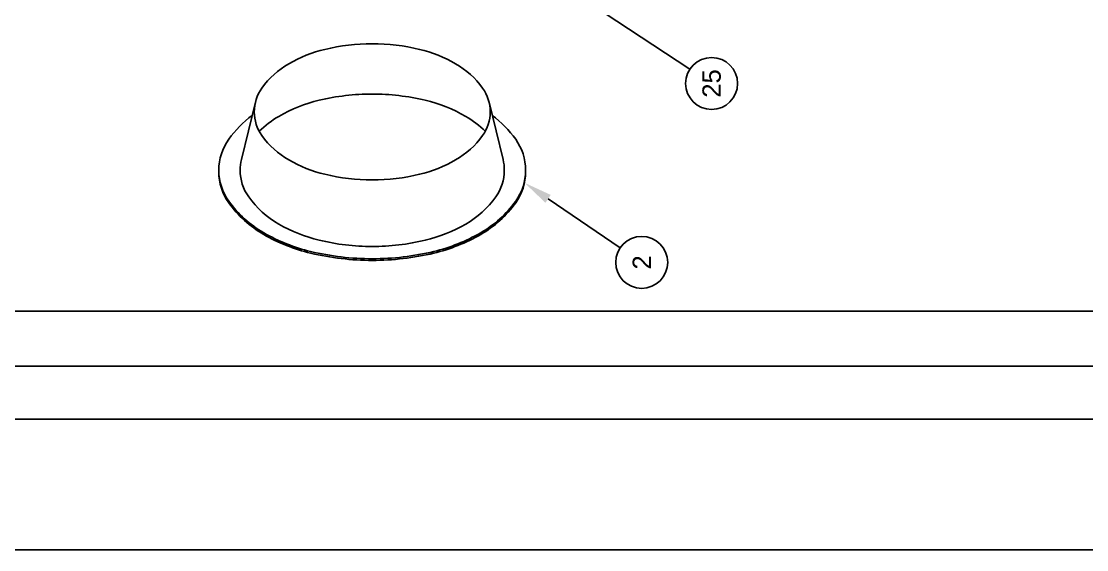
# Model space of a CAD drawing. Header units: millimetres. Extents: x 43 to 3711, y 1330 to 4598.
# Drawn here: x 3676.21 to 3696.31, y 1564.3 to 1574.28 of the extents above; entities that cross this region are included whole.
import ezdxf
from ezdxf.enums import TextEntityAlignment as Align

# ---------------------------------------------------------------- set-up
doc = ezdxf.new("R2010")
doc.units = ezdxf.units.MM
doc.layers.add('102', color=3, linetype='Continuous')
doc.layers.add('103', color=7, linetype='Continuous')
doc.styles.get("Standard").update_dxf_attribs({"font": 'arial.ttf'})

# ---------------------------------------------------------------- blocks, each defined once
blk = doc.blocks.new('A$C3A585D41')
at = {"color": 1}
blk.add_line((3.466, 62.575), (3.466, 3.175), dxfattribs=at)
at = {"color": 4}
blk.add_line((4.504, 61.575), (4.504, 4.175), dxfattribs=at)
blk.add_lwpolyline([(2.466, 63.4), (2.466, 2.175), (94.303, 2.175), (94.303, 63.4)], close=True)
at = {"layer": '102'}
for p, q in [((7.133, 31.476), (7.165, 31.476)), ((8.45, 30.786), (7.369, 31.05)), ((8.45, 26.379), (7.369, 26.115)), ((7.133, 25.689), (7.165, 25.689))]:
    blk.add_line(p, q, dxfattribs=at)
for points in [[(7.133, 31.476, 0.156851), (6.55, 31.288, 0.106617), (5.952, 30.628, 0.072341), (5.6, 29.744, 0.058752), (5.463, 28.582, 0.058752), (5.6, 27.421, 0.072341), (5.952, 26.537, 0.106617), (6.55, 25.877, 0.156851), (7.133, 25.689, 0.156851)], [(8.201, 30.847, 0.075308), (7.749, 31.288, 0.156851), (7.165, 31.476, 0.156851), (6.581, 31.288, 0.106617), (5.984, 30.628, 0.072341), (5.631, 29.744, 0.058752), (5.494, 28.582, 0.058752), (5.631, 27.421, 0.072341), (5.984, 26.537, 0.106617), (6.581, 25.877, 0.156851), (7.165, 25.689, 0.156851), (7.749, 25.877, 0.075308), (8.201, 26.318, 0.072341)], [(7.369, 31.05, 0.059878), (7.165, 31.074, 0.156851), (6.662, 30.913, 0.106617), (6.148, 30.344, 0.072341), (5.844, 29.583, 0.058752), (5.726, 28.582, 0.058752), (5.844, 27.582, 0.072341), (6.148, 26.82, 0.106617), (6.662, 26.252, 0.156851), (7.165, 26.091, 0.059878), (7.369, 26.115, 0.106617)], [(8.604, 28.582, 0.058752), (8.486, 29.583, 0.072341), (8.182, 30.344, 0.064297), (7.9, 30.715, 0.156851)], [(7.9, 26.45, 0.064297), (8.182, 26.82, 0.072341), (8.486, 27.582, 0.058752), (8.604, 28.582, 0.058752)]]:
    blk.add_lwpolyline(points, format="xyb", dxfattribs=at)
blk.add_lwpolyline([(9.552, 28.582, 0.058752), (9.447, 29.476, 0.072341), (9.176, 30.156, 0.106617), (8.716, 30.664, 0.156851), (8.267, 30.808, 0.156851), (7.819, 30.664, 0.106617), (7.359, 30.156, 0.072341), (7.088, 29.476, 0.058752), (6.982, 28.582, 0.058752), (7.088, 27.689, 0.072341), (7.359, 27.009, 0.106617), (7.819, 26.501, 0.156851), (8.267, 26.357, 0.156851), (8.716, 26.501, 0.106617), (9.176, 27.009, 0.072341), (9.447, 27.689, 0.058752)], format="xyb", close=True, dxfattribs=at)
at = {"layer": '103'}
for p, q in [((6.625, 25.265), (5.7, 23.905)), ((10.657, 24.994), (9.072, 22.591))]:
    blk.add_line(p, q, dxfattribs=at)
at = {"layer": '103', "color": 1}
for centre in [(5.425, 23.5), (8.803, 22.182)]:
    blk.add_circle(centre, 0.49, dxfattribs=at)
at = {"layer": '103'}
blk.add_solid([(6.551, 25.316), (6.699, 25.215), (6.928, 25.71)], dxfattribs=at)
for s, height, p in [('2', 0.346, (5.425, 23.5)), ('25', 0.3456, (8.803, 22.182))]:
    blk.add_text(s, height=height, dxfattribs=at).set_placement(p, align=Align.MIDDLE)

msp = doc.modelspace()

# ---------------------------------------------------------------- linework, layer by layer
msp.add_line((2683.161, 1564.302), (3711.413, 1564.302))

# ---------------------------------------------------------------- block references
at = {"rotation": 90}
msp.add_blockref('A$C3A585D41', (3711.413, 1564.302), dxfattribs=at)

doc.saveas('drawing.dxf')
